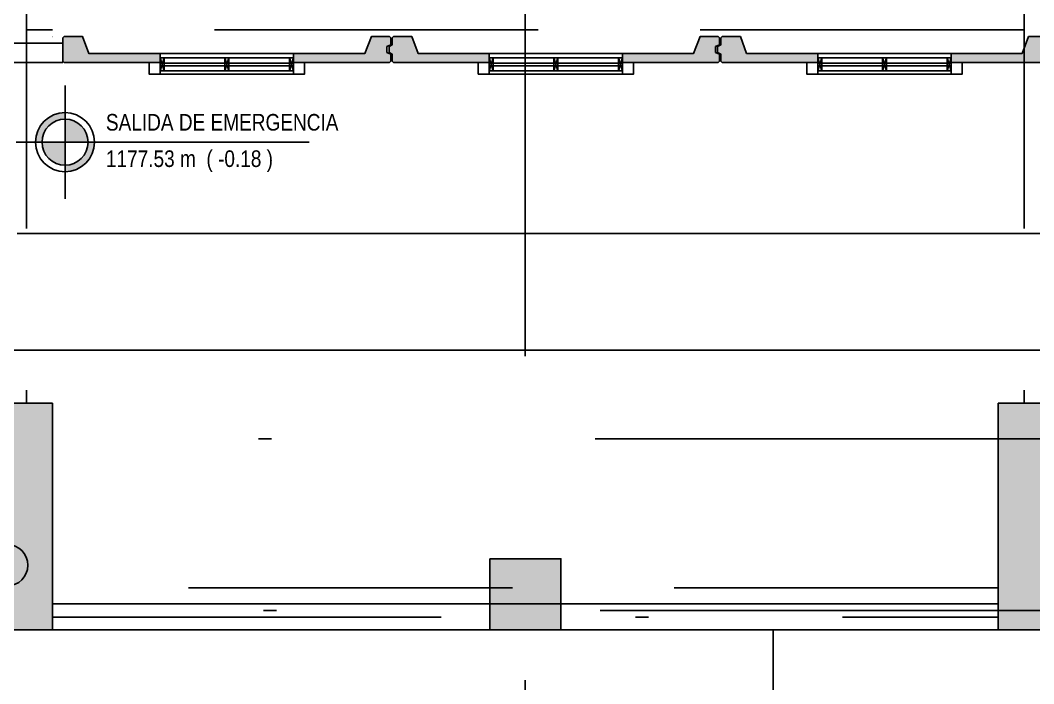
# Model space of a CAD drawing. Extents: x -28 to 131, y -33 to 63.
# Drawn here: x 0.1 to 7.93, y -0.91 to 4.21 of the extents above; entities that cross this region are included whole.
import ezdxf

# ---------------------------------------------------------------- set-up
doc = ezdxf.new("R2010")
doc.units = 0
doc.header["$LTSCALE"] = 10
for name, pattern in [('DASHDOT', [1, 0.5, -0.25, 0, -0.25]), ('DASHDOT2', [12.7, 6.35, -3.175, 0, -3.175]), ('HIDDEN', [0.375, 0.25, -0.125]), ('PHANTOM2', [1.25, 0.625, -0.125, 0.125, -0.125, 0.125, -0.125])]:
    doc.linetypes.add(name, pattern=pattern)
for name, color, linetype in [('1 Panel Nervado', 1, 'Continuous'), ('arq- obras exteriores', 250, 'Continuous'), ('arq-columnas', 6, 'Continuous'), ('arq-ejes', 251, 'DASHDOT2'), ('arq-ejes-principales', 1, 'DASHDOT'), ('arq-hatch', 252, 'Continuous'), ('arq-indicacion de corte', 5, 'PHANTOM2'), ('arq-mobiliario', 1, 'Continuous'), ('arq-muro', 5, 'Continuous'), ('arq-niveles', 1, 'Continuous'), ('arq-pared baja', 240, 'Continuous'), ('arq-pared mamposteria', 4, 'Continuous'), ('arq-prefabricado', 1, 'Continuous'), ('arq-ventanas', 1, 'Continuous'), ('arq-vigas', 251, 'HIDDEN'), ('PHCG04-4502(MGG)AR-002-09$0$arq-vigas exteriores', 250, 'Continuous')]:
    doc.layers.add(name, color=color, linetype=linetype)
doc.layers.add('mv', color=191, linetype='Continuous', plot=False)
doc.styles.add('dape 2', font='ARIALN.TTF')

# ---------------------------------------------------------------- blocks, each defined once
blk = doc.blocks.new('punto 00')
at = {"layer": 'arq-columnas'}
blk.add_lwpolyline([(-0.35, 1.25), (0.35, 1.25), (0.35, -0.5), (-0.35, -0.5)], close=True, dxfattribs=at)
at = {"layer": 'arq-hatch'}
blk.add_solid([(-0.35, 1.25), (0.35, 1.25), (-0.35, -0.5), (0.35, -0.5)], dxfattribs=at)
at = {"layer": 'mv'}
blk.add_circle((0, 0), 0.1598, dxfattribs=at)
blk = doc.blocks.new('DIV-V')
at = {"layer": 'arq-ventanas', "color": 1}
for p, q in [((0.0299, 0.04), (-0.0001, -0.06)), ((0.0299, -0.06), (-0.0001, 0.04))]:
    blk.add_line(p, q, dxfattribs=at)
blk.add_lwpolyline([(0.0299, 0.04), (0.0299, -0.06), (-0.0001, -0.06), (-0.0001, 0.04)], close=True, dxfattribs=at)
blk = doc.blocks.new('DRYDRY')
at = {"layer": 'arq-hatch'}
h = blk.add_hatch(color=256, dxfattribs=at)
h.paths.add_polyline_path([(32.8317, 122.376), (32.2801, 122.376), (32.2315, 122.506), (32.0901, 122.506), (32.0801, 122.496), (32.0801, 122.441), (32.0801, 122.4285), (32.0801, 122.3835), (32.0801, 122.371), (32.0801, 122.316), (32.0901, 122.306), (32.8317, 122.306)])
h.paths.add_polyline_path([(34.6118, 122.371), (34.5818, 122.3835), (34.5818, 122.4285), (34.6118, 122.441), (34.6118, 122.496), (34.6018, 122.506), (34.4618, 122.506), (34.4118, 122.376), (33.8602, 122.376), (33.8602, 122.306), (34.6018, 122.306), (34.6118, 122.316)])
h = blk.add_hatch(color=256, dxfattribs=at)
h.paths.add_polyline_path([(35.3718, 122.376), (34.8218, 122.376), (34.7732, 122.506), (34.6318, 122.506), (34.6218, 122.496), (34.6218, 122.441), (34.5978, 122.4285), (34.5978, 122.3835), (34.6218, 122.371), (34.6218, 122.316), (34.6318, 122.306), (35.3718, 122.306)])
h.paths.add_polyline_path([(37.1485, 122.371), (37.1185, 122.3835), (37.1185, 122.4285), (37.1485, 122.441), (37.1485, 122.496), (37.1385, 122.506), (36.9985, 122.506), (36.9485, 122.376), (36.4004, 122.376), (36.4004, 122.306), (37.1385, 122.306), (37.1485, 122.316)])
h = blk.add_hatch(color=256, dxfattribs=at)
h.paths.add_polyline_path([(37.9085, 122.376), (37.3584, 122.376), (37.3099, 122.506), (37.1684, 122.506), (37.1584, 122.496), (37.1584, 122.441), (37.1344, 122.4285), (37.1344, 122.3835), (37.1584, 122.371), (37.1584, 122.316), (37.1684, 122.306), (37.9085, 122.306)])
h.paths.add_polyline_path([(39.6851, 122.371), (39.6551, 122.3835), (39.6551, 122.4285), (39.6851, 122.441), (39.6851, 122.496), (39.6751, 122.506), (39.5351, 122.506), (39.4851, 122.376), (38.9371, 122.376), (38.9371, 122.306), (39.6751, 122.306), (39.6851, 122.316)])
at = {"layer": '1 Panel Nervado', "color": 4}
for p, q in [((32.8317, 122.376), (32.8317, 122.306)), ((35.3718, 122.376), (35.3718, 122.306)), ((37.9085, 122.376), (37.9085, 122.306))]:
    blk.add_line(p, q, dxfattribs=at)
at = {"layer": 'arq-prefabricado'}
for points in [[(32.8317, 122.306), (32.0901, 122.306), (32.0801, 122.316), (32.0801, 122.371), (32.0801, 122.3835), (32.0801, 122.4285), (32.0801, 122.441), (32.0801, 122.496), (32.0901, 122.506), (32.2315, 122.506), (32.2315, 122.506), (32.2801, 122.376), (32.8317, 122.376)], [(33.8602, 122.376), (34.4118, 122.376), (34.4618, 122.506), (34.4618, 122.506), (34.6018, 122.506), (34.6118, 122.496), (34.6118, 122.441), (34.5818, 122.4285), (34.5818, 122.3835), (34.6118, 122.371), (34.6118, 122.316), (34.6018, 122.306), (33.8602, 122.306)], [(35.3718, 122.306), (34.6318, 122.306), (34.6218, 122.316), (34.6218, 122.371), (34.5978, 122.3835), (34.5978, 122.4285), (34.6218, 122.441), (34.6218, 122.496), (34.6318, 122.506), (34.7732, 122.506), (34.7732, 122.506), (34.8218, 122.376), (35.3718, 122.376)], [(36.4004, 122.376), (36.9485, 122.376), (36.9985, 122.506), (36.9985, 122.506), (37.1385, 122.506), (37.1485, 122.496), (37.1485, 122.441), (37.1185, 122.4285), (37.1185, 122.3835), (37.1485, 122.371), (37.1485, 122.316), (37.1385, 122.306), (36.4004, 122.306)], [(37.9085, 122.306), (37.1684, 122.306), (37.1584, 122.316), (37.1584, 122.371), (37.1344, 122.3835), (37.1344, 122.4285), (37.1584, 122.441), (37.1584, 122.496), (37.1684, 122.506), (37.3099, 122.506), (37.3099, 122.506), (37.3584, 122.376), (37.9085, 122.376)], [(38.9371, 122.376), (39.4851, 122.376), (39.5351, 122.506), (39.5351, 122.506), (39.6751, 122.506), (39.6851, 122.496), (39.6851, 122.441), (39.6551, 122.4285), (39.6551, 122.3835), (39.6851, 122.371), (39.6851, 122.316), (39.6751, 122.306), (38.9371, 122.306)]]:
    blk.add_lwpolyline(points, dxfattribs=at)
at = {"layer": 'arq-ventanas', "color": 1}
for p, q in [((32.8317, 122.341), (33.8602, 122.341)), ((32.8617, 122.301), (33.3309, 122.301)), ((33.3609, 122.301), (33.8302, 122.301)), ((35.3718, 122.341), (36.4004, 122.341)), ((35.4018, 122.301), (35.8711, 122.301)), ((35.9011, 122.301), (36.3704, 122.301)), ((37.9085, 122.341), (38.9371, 122.341)), ((37.9385, 122.301), (38.4078, 122.301)), ((38.4378, 122.301), (38.9071, 122.301)), ((32.8317, 122.241), (33.8602, 122.241)), ((32.8617, 122.281), (33.3309, 122.281)), ((33.3609, 122.281), (33.8302, 122.281)), ((35.3718, 122.241), (36.4004, 122.241)), ((35.4018, 122.281), (35.8711, 122.281)), ((35.9011, 122.281), (36.3704, 122.281)), ((37.9085, 122.241), (38.9371, 122.241)), ((37.9385, 122.281), (38.4078, 122.281)), ((38.4378, 122.281), (38.9071, 122.281))]:
    blk.add_line(p, q, dxfattribs=at)
for points in [[(32.8317, 122.376), (32.8317, 122.216), (33.8602, 122.216), (33.8602, 122.376)], [(35.3718, 122.376), (35.3718, 122.216), (36.4004, 122.216), (36.4004, 122.376)], [(37.9085, 122.376), (37.9085, 122.216), (38.9371, 122.216), (38.9371, 122.376)]]:
    blk.add_lwpolyline(points, close=True, dxfattribs=at)
for points in [[(32.7459, 122.306), (32.7459, 122.216), (32.8317, 122.216), (32.8317, 122.306)], [(33.9459, 122.306), (33.9459, 122.216), (33.8602, 122.216), (33.8602, 122.306)], [(35.2861, 122.306), (35.2861, 122.216), (35.3718, 122.216), (35.3718, 122.306)], [(36.4861, 122.306), (36.4861, 122.216), (36.4004, 122.216), (36.4004, 122.306)], [(37.8228, 122.306), (37.8228, 122.216), (37.9085, 122.216), (37.9085, 122.306)], [(39.0228, 122.306), (39.0228, 122.216), (38.9371, 122.216), (38.9371, 122.306)]]:
    blk.add_lwpolyline(points, dxfattribs=at)
at = {"layer": 'PHCG04-4502(MGG)AR-002-09$0$arq-vigas exteriores'}
blk.add_lwpolyline([(31.997, 122.506, -0.000441), (31.9971, 122.506), (31.9971, 122.506)], format="xyb", dxfattribs=at)
at = {"layer": 'arq-ventanas', "color": 1, "rotation": 179.9993686240186}
for p in [(32.8617, 122.281), (35.4018, 122.281), (37.9385, 122.281)]:
    blk.add_blockref('DIV-V', p, dxfattribs=at)
at = {"layer": 'arq-ventanas', "color": 1, "xscale": -0.9999999999999987, "rotation": 180.0006313759814}
for p in [(33.3309, 122.281), (33.8302, 122.281), (35.8711, 122.281), (36.3704, 122.281), (38.4078, 122.281), (38.9071, 122.281)]:
    blk.add_blockref('DIV-V', p, dxfattribs=at)

msp = doc.modelspace()

# ---------------------------------------------------------------- hatches: boundary and pattern name
at = {"layer": 'arq-hatch'}
h = msp.add_hatch(color=256, dxfattribs=at)
h.paths.add_polyline_path([(4, 0.05), (3.8, 0.05), (3.8, -0.05, -0.341993), (3.725, -0.1468), (3.725, -0.175), (4, -0.175)])
h.paths.add_polyline_path([(4.2, -0.05), (4.2, 0.05), (4, 0.05), (4, -0.175), (4.275, -0.175), (4.275, -0.1468, -0.342004)])
h.paths.add_polyline_path([(4.275, -0.175), (4, -0.175), (4, -0.35), (4.275, -0.35)])
h.paths.add_polyline_path([(4, -0.175), (3.725, -0.175), (3.725, -0.35), (4, -0.35)])
h.paths.add_polyline_path([(3.8, 0.05), (3.725, 0.05), (3.725, -0.1468, 0.341993), (3.8, -0.05)], flags=17)
h.paths.add_polyline_path([(4.275, 0.05), (4.2, 0.05), (4.2, -0.05, 0.342004), (4.275, -0.1468)], flags=17)
h.paths.add_polyline_path([(4.275, -0.35), (4, -0.35), (4, -0.5), (4.275, -0.5)])
h.paths.add_polyline_path([(4, -0.35), (3.725, -0.35), (3.725, -0.5), (4, -0.5)])
at = {"layer": 'arq-niveles'}
h = msp.add_hatch(color=8, dxfattribs=at)
h.paths.add_polyline_path([(0.2694, 3.2653, 0.414214), (0.4469, 3.0878), (0.4469, 3.2653)])
h.paths.add_polyline_path([(0.4469, 3.4427), (0.4469, 3.2653), (0.6243, 3.2653, 0.414214)])
h.paths.add_polyline_path([(0.2189, 3.2653), (0.2694, 3.2653, -0.414214), (0.4469, 3.4427), (0.4469, 3.4932, 0.414214)])
h.paths.add_polyline_path([(0.4469, 3.0878), (0.4469, 3.0373, 0.414214), (0.6748, 3.2653), (0.6243, 3.2653, -0.414214)])

# ---------------------------------------------------------------- linework, layer by layer
at = {"layer": 'arq- obras exteriores'}
msp.add_line((5.9125, -0.5), (5.9125, -3.2296), dxfattribs=at)
at = {"layer": 'arq-columnas'}
for points in [[(7.65, 1.25), (8.35, 1.25), (8.35, -0.5), (7.65, -0.5)], [(3.725, 0.05), (4.275, 0.05), (4.275, -0.5), (3.725, -0.5)]]:
    msp.add_lwpolyline(points, close=True, dxfattribs=at)
at = {"layer": 'arq-ejes', "linetype": 'DASHDOT', "ltscale": 0.6}
msp.add_line((0.35, -0.4), (7.65, -0.4), dxfattribs=at)
at = {"layer": 'arq-ejes-principales'}
for p, q in [((4, 36.9128), (4, -2.6791)), ((-5.5602, 0.975), (60.0081, 0.975)), ((-5.5593, 0.975), (9.55, 0.975)), ((-5.5218, -0.35), (60.0465, -0.35))]:
    msp.add_line(p, q, dxfattribs=at)
at = {"layer": 'arq-hatch'}
msp.add_solid([(7.65, 1.25), (8.35, 1.25), (7.65, -0.5), (8.35, -0.5)], dxfattribs=at)
at = {"layer": 'arq-indicacion de corte', "ltscale": 3}
msp.add_line((-7.5535, 1.661), (64.0871, 1.661), dxfattribs=at)
at = {"layer": 'arq-muro'}
msp.add_lwpolyline([(0.35, -0.2987), (7.65, -0.2987), (7.65, -0.4987), (0.35, -0.4987)], close=True, dxfattribs=at)
at = {"layer": 'arq-niveles'}
for p, q in [((0.4481, 3.7025), (0.4481, 2.8281)), ((2.3319, 3.2653), (0.0704, 3.2653))]:
    msp.add_line(p, q, dxfattribs=at)
for radius in [0.2279, 0.1775]:
    msp.add_circle((0.4469, 3.2653), radius, dxfattribs=at)
at = {"layer": 'arq-pared baja', "color": 2}
msp.add_line((38.3397, 2.5603), (0.078, 2.5603), dxfattribs=at)
at = {"layer": 'arq-pared mamposteria'}
for p, q in [((0.4304, 4.0303), (-0.125, 4.0303)), ((0.4304, 4.0303), (0.4304, 3.8803)), ((0.4304, 3.8803), (-0.275, 3.8803))]:
    msp.add_line(p, q, dxfattribs=at)
at = {"layer": 'arq-vigas'}
for p, q in [((0.15, 8.85), (0.15, 1.25)), ((7.85, 8.85), (7.85, 1.25)), ((7.85, 4.1312), (0.15, 4.1312)), ((7.65, -0.175), (0.35, -0.175)), ((7.65, -0.5), (0.35, -0.5))]:
    msp.add_line(p, q, dxfattribs=at)

# ---------------------------------------------------------------- block references
at = {"layer": 'arq-mobiliario'}
msp.add_blockref('punto 00', (0, 0), dxfattribs=at)
at = {"layer": 'arq-prefabricado', "color": 1}
msp.add_blockref('DRYDRY', (-31.6497, -118.4257), dxfattribs=at)

# ---------------------------------------------------------------- texts
at = {"layer": 'arq-niveles', "color": 2, "style": 'dape 2'}
msp.add_text('1177.53 m  ( -0.18 )', height=0.128214, dxfattribs=at).set_placement((0.7625, 3.0737))
at = {"layer": 'arq-niveles', "color": 2, "insert": (0.7623, 3.4828), "char_height": 0.128214, "width": 2.048045, "attachment_point": 1, "style": 'dape 2'}
msp.add_mtext('SALIDA DE EMERGENCIA', dxfattribs=at)

doc.saveas('drawing.dxf')
